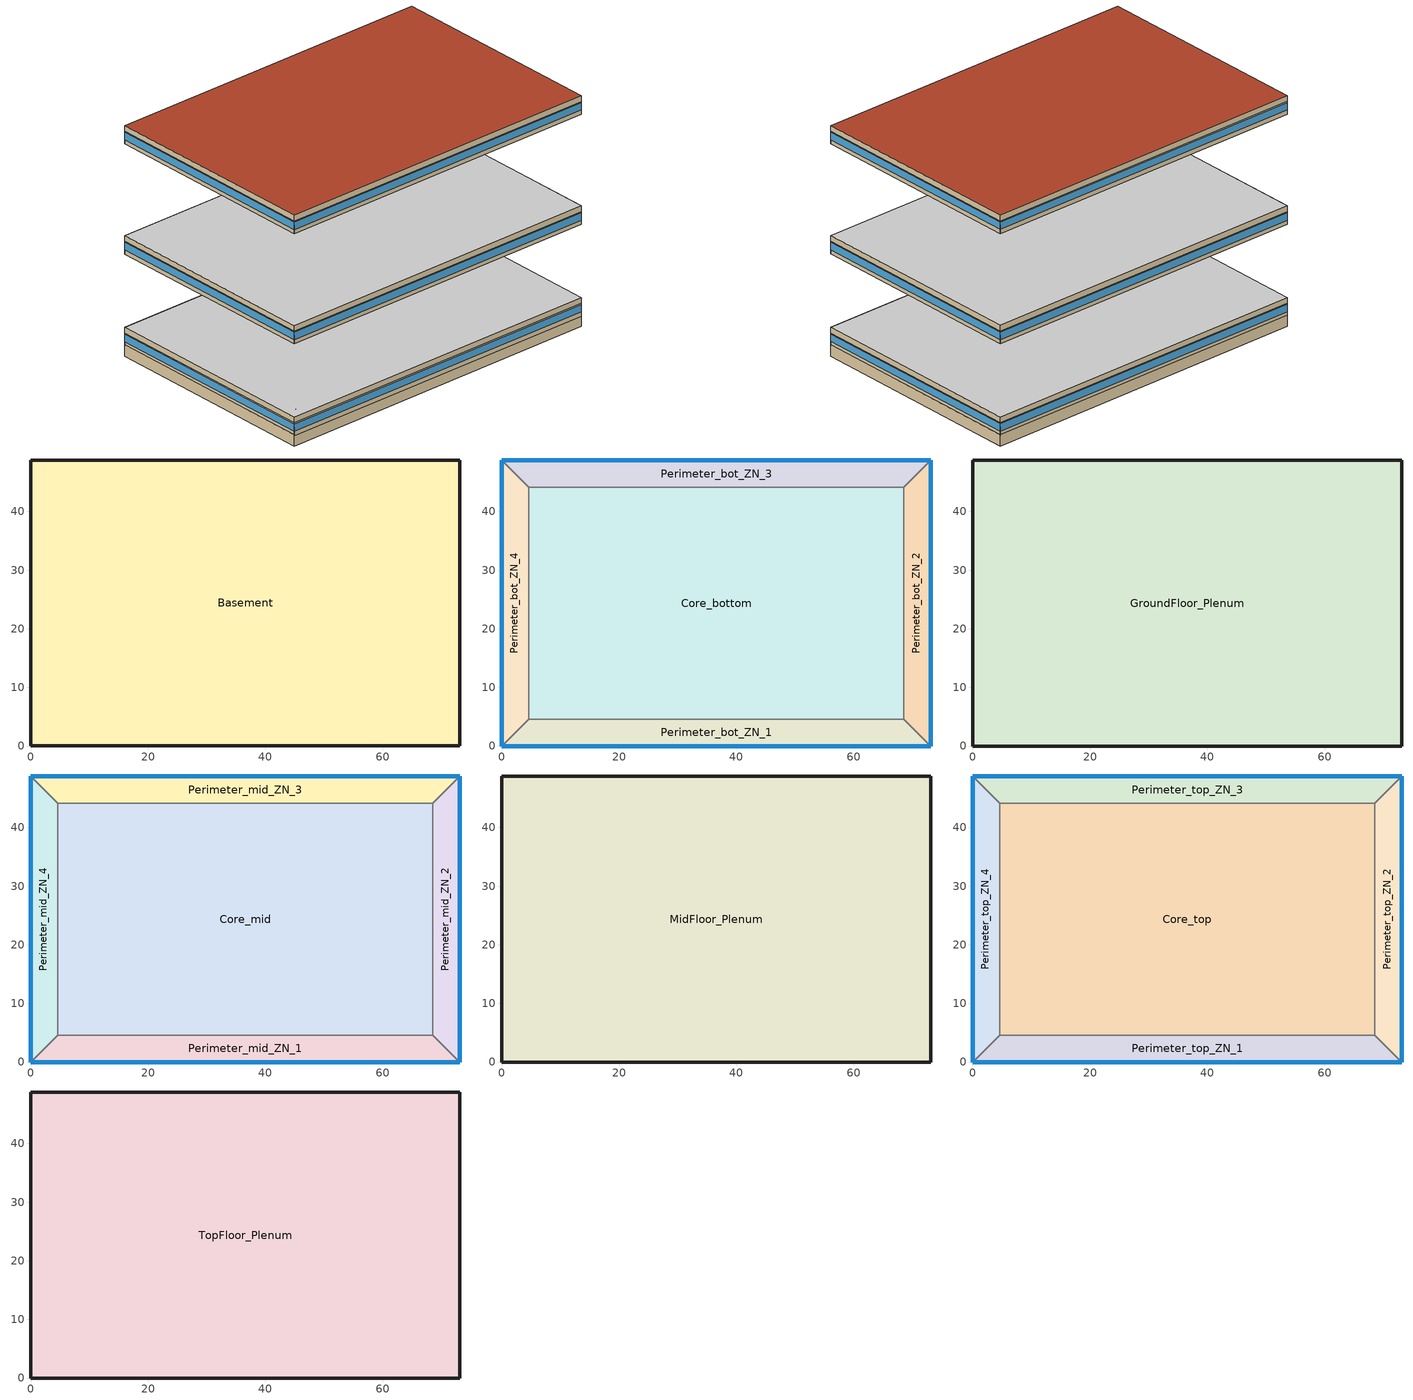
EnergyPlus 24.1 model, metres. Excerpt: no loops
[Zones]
Basement
 floor ground (ext-slab): 73.11,48.78 73.11,0.04 0,0.04 0,48.78 z-2.24
 wall ground (Underground Wall Non-res): 73.11,0.04 73.11,48.78 0,48.78 0,0.04 73.11,0.04 z-2.24:0.2
Core_bottom
 floor to Basement (INT-FLOOR-TOPSIDE): 68.53,44.16 68.53,4.57 4.57,4.57 4.57,44.16 z0
 wall to Perimeter_bot_ZN_2 (int-walls): 68.53,4.57 68.53,44.16 z0:2.74
 wall to Perimeter_bot_ZN_3 (int-walls): 68.53,44.16 4.57,44.16 z0:2.74
 wall to Perimeter_bot_ZN_1 (int-walls): 4.57,4.57 68.53,4.57 z0:2.74
 wall to Perimeter_bot_ZN_4 (int-walls): 4.57,44.16 4.57,4.57 z0:2.74
Perimeter_bot_ZN_1
 floor to Basement (INT-FLOOR-TOPSIDE): 68.53,4.57 73.11,0 0,0 4.57,4.57 z0
 wall outside (Mass Non-res Ext Wall): 0,0 73.11,0 z0:2.74
 wall to Perimeter_bot_ZN_2 (int-walls): 73.11,0 68.53,4.57 z0:2.74
 wall to Perimeter_bot_ZN_4 (int-walls): 4.57,4.57 0,0 z0:2.74
 window (Window Non-res Fixed): 0,0 73.11,0 z0.91:2.5
Perimeter_bot_ZN_2
 floor to Basement (INT-FLOOR-TOPSIDE): 68.53,44.16 73.11,48.74 73.11,0 68.53,4.57 z0
 wall outside (Mass Non-res Ext Wall): 73.11,0 73.11,48.74 z0:2.74
 wall to Perimeter_bot_ZN_3 (int-walls): 73.11,48.74 68.53,44.16 z0:2.74
 window (Window Non-res Fixed): 73.11,0 73.11,48.74 z0.91:2.5
Perimeter_bot_ZN_3
 floor to Basement (INT-FLOOR-TOPSIDE): 4.57,44.16 0,48.74 73.11,48.74 68.53,44.16 z0
 wall outside (Mass Non-res Ext Wall): 73.11,48.74 0,48.74 z0:2.74
 wall to Perimeter_bot_ZN_4 (int-walls): 0,48.74 4.57,44.16 z0:2.74
 window (Window Non-res Fixed): 73.11,48.74 0,48.74 z0.91:2.5
Perimeter_bot_ZN_4
 floor to Basement (INT-FLOOR-TOPSIDE): 4.57,4.57 0,0 0,48.74 4.57,44.16 z0
 wall outside (Mass Non-res Ext Wall): 0,48.74 0,0 z0:2.74
 window (Window Non-res Fixed): 0,48.74 0,0 z0.91:2.5
GroundFloor_Plenum
 floor to Perimeter_bot_ZN_1 (DropCeiling): 4.57,4.57 68.53,4.57 73.11,0 0,0 z2.74
 floor to Perimeter_bot_ZN_2 (DropCeiling): 73.11,48.74 73.11,0 68.53,4.57 68.53,44.16 z2.74
 floor to Perimeter_bot_ZN_3 (DropCeiling): 68.53,44.16 4.57,44.16 0,48.74 73.11,48.74 z2.74
 floor to Perimeter_bot_ZN_4 (DropCeiling): 4.57,44.16 4.57,4.57 0,0 0,48.74 z2.74
 floor to Core_bottom (DropCeiling): 68.53,4.57 4.57,4.57 4.57,44.16 68.53,44.16 z2.74
 wall outside (Mass Non-res Ext Wall): 73.11,0 73.11,48.74 0,48.74 0,0 73.11,0 z2.74:3.96
 ceiling adiabatic (INT-FLOOR-UNDERSIDE): 73.11,0 73.11,48.74 0,48.74 0,0 z3.96
Core_mid
 floor adiabatic (INT-FLOOR-TOPSIDE): 68.53,44.16 68.53,4.57 4.57,4.57 4.57,44.16 z19.82
 wall to Perimeter_mid_ZN_2 (int-walls): 68.53,4.57 68.53,44.16 z19.82:22.56
 wall to Perimeter_mid_ZN_3 (int-walls): 68.53,44.16 4.57,44.16 z19.82:22.56
 wall to Perimeter_mid_ZN_1 (int-walls): 4.57,4.57 68.53,4.57 z19.82:22.56
 wall to Perimeter_mid_ZN_4 (int-walls): 4.57,44.16 4.57,4.57 z19.82:22.56
Perimeter_mid_ZN_1
 floor adiabatic (INT-FLOOR-TOPSIDE): 68.53,4.57 73.11,0 0,0 4.57,4.57 z19.82
 wall outside (Mass Non-res Ext Wall): 0,0 73.11,0 z19.82:22.56
 wall to Perimeter_mid_ZN_2 (int-walls): 73.11,0 68.53,4.57 z19.82:22.56
 wall to Perimeter_mid_ZN_4 (int-walls): 4.57,4.57 0,0 z19.82:22.56
 window (Window Non-res Fixed): 0,0 73.11,0 z20.73:22.32
Perimeter_mid_ZN_2
 floor adiabatic (INT-FLOOR-TOPSIDE): 68.53,44.16 73.11,48.74 73.11,0 68.53,4.57 z19.82
 wall outside (Mass Non-res Ext Wall): 73.11,0 73.11,48.74 z19.82:22.56
 wall to Perimeter_mid_ZN_3 (int-walls): 73.11,48.74 68.53,44.16 z19.82:22.56
 window (Window Non-res Fixed): 73.11,0 73.11,48.74 z20.73:22.32
Perimeter_mid_ZN_3
 floor adiabatic (INT-FLOOR-TOPSIDE): 4.57,44.16 0,48.74 73.11,48.74 68.53,44.16 z19.82
 wall outside (Mass Non-res Ext Wall): 73.11,48.74 0,48.74 z19.82:22.56
 wall to Perimeter_mid_ZN_4 (int-walls): 0,48.74 4.57,44.16 z19.82:22.56
 window (Window Non-res Fixed): 73.11,48.74 0,48.74 z20.73:22.32
Perimeter_mid_ZN_4
 floor adiabatic (INT-FLOOR-TOPSIDE): 4.57,4.57 0,0 0,48.74 4.57,44.16 z19.82
 wall outside (Mass Non-res Ext Wall): 0,48.74 0,0 z19.82:22.56
 window (Window Non-res Fixed): 0,48.74 0,0 z20.73:22.32
MidFloor_Plenum
 floor to Perimeter_mid_ZN_1 (DropCeiling): 73.11,0 0,0 4.57,4.57 68.53,4.57 z22.56
 floor to Perimeter_mid_ZN_2 (DropCeiling): 73.11,0 68.53,4.57 68.53,44.16 73.11,48.74 z22.56
 floor to Perimeter_mid_ZN_3 (DropCeiling): 0,48.74 73.11,48.74 68.53,44.16 4.57,44.16 z22.56
 floor to Perimeter_mid_ZN_4 (DropCeiling): 0,0 0,48.74 4.57,44.16 4.57,4.57 z22.56
 floor to Core_mid (DropCeiling): 68.53,4.57 4.57,4.57 4.57,44.16 68.53,44.16 z22.56
 wall outside (Mass Non-res Ext Wall): 73.11,0 73.11,48.74 0,48.74 0,0 73.11,0 z22.56:23.78
 ceiling adiabatic (INT-FLOOR-UNDERSIDE): 73.11,48.74 0,48.74 0,0 73.11,0 z23.78
Core_top
 floor adiabatic (INT-FLOOR-TOPSIDE): 68.53,44.16 68.53,4.57 4.57,4.57 4.57,44.16 z43.6
 wall to Perimeter_top_ZN_2 (int-walls): 68.53,4.57 68.53,44.16 z43.6:46.34
 wall to Perimeter_top_ZN_3 (int-walls): 68.53,44.16 4.57,44.16 z43.6:46.34
 wall to Perimeter_top_ZN_1 (int-walls): 4.57,4.57 68.53,4.57 z43.6:46.34
 wall to Perimeter_top_ZN_4 (int-walls): 4.57,44.16 4.57,4.57 z43.6:46.34
Perimeter_top_ZN_1
 floor adiabatic (INT-FLOOR-TOPSIDE): 68.53,4.57 73.11,0 0,0 4.57,4.57 z43.6
 wall outside (Mass Non-res Ext Wall): 0,0 73.11,0 z43.6:46.34
 wall to Perimeter_top_ZN_2 (int-walls): 73.11,0 68.53,4.57 z43.6:46.34
 wall to Perimeter_top_ZN_4 (int-walls): 4.57,4.57 0,0 z43.6:46.34
 window (Window Non-res Fixed): 0,0 73.11,0 z44.51:46.1
Perimeter_top_ZN_2
 floor adiabatic (INT-FLOOR-TOPSIDE): 68.53,44.16 73.11,48.74 73.11,0 68.53,4.57 z43.6
 wall outside (Mass Non-res Ext Wall): 73.11,0 73.11,48.74 z43.6:46.34
 wall to Perimeter_top_ZN_3 (int-walls): 73.11,48.74 68.53,44.16 z43.6:46.34
 window (Window Non-res Fixed): 73.11,0 73.11,48.74 z44.51:46.1
Perimeter_top_ZN_3
 floor adiabatic (INT-FLOOR-TOPSIDE): 4.57,44.16 0,48.74 73.11,48.74 68.53,44.16 z43.6
 wall outside (Mass Non-res Ext Wall): 73.11,48.74 0,48.74 z43.6:46.34
 wall to Perimeter_top_ZN_4 (int-walls): 0,48.74 4.57,44.16 z43.6:46.34
 window (Window Non-res Fixed): 73.11,48.74 0,48.74 z44.51:46.1
Perimeter_top_ZN_4
 floor adiabatic (INT-FLOOR-TOPSIDE): 4.57,4.57 0,0 0,48.74 4.57,44.16 z43.6
 wall outside (Mass Non-res Ext Wall): 0,48.74 0,0 z43.6:46.34
 window (Window Non-res Fixed): 0,48.74 0,0 z44.51:46.1
TopFloor_Plenum
 floor to Perimeter_top_ZN_1 (DropCeiling): 73.11,0 0,0 4.57,4.57 68.53,4.57 z46.34
 floor to Perimeter_top_ZN_2 (DropCeiling): 73.11,0 68.53,4.57 68.53,44.16 73.11,48.74 z46.34
 floor to Perimeter_top_ZN_3 (DropCeiling): 0,48.74 73.11,48.74 68.53,44.16 4.57,44.16 z46.34
 floor to Perimeter_top_ZN_4 (DropCeiling): 0,0 0,48.74 4.57,44.16 4.57,4.57 z46.34
 floor to Core_top (DropCeiling): 4.57,44.16 68.53,44.16 68.53,4.57 4.57,4.57 z46.34
 wall outside (Mass Non-res Ext Wall): 73.11,0 73.11,48.74 0,48.74 0,0 73.11,0 z46.34:47.56
 roof outside (IEAD Non-res Roof): 73.11,0 73.11,48.74 0,48.74 0,0 z47.56
[Building]
Ref Bldg Large Office New2004_v1.3_5.0: Loads convergence tolerance value=0.04; Maximum number of warmup days=25; Minimum number of warmup days=6; North axis=0; Solar distribution=FullInteriorAndExterior; Temperature convergence tolerance value=0.2; Terrain=City
[Site:GroundTemperature:BuildingSurface]
19.527, 19.502, 19.536, 19.598, 20.002, 21.64, 22.225, 22.375, 21.449, 20.121, 19.802, 19.633
[Site:Location]
USA IL-CHICAGO-OHARE: Elevation=190; Latitude=41.77; Longitude=-87.75; Time zone=-6
[Site:WaterMainsTemperature]
Annual average outdoor air temperature=9.69; Calculation method=Correlation; Maximum difference in monthly average outdoor air temperatures=28.1
[SizingPeriod:DesignDay] Barometric pressure=99063; Day of month=21; Daylight saving time indicator=No; Humidity condition type=WetBulb; Rain indicator=No; Snow indicator=No; Solar model indicator=ASHRAEClearSky
Name | Daily dry bulb temperature range | Day type | Maximum dry bulb temperature | Month | Sky clearness | Wetbulb or dewpoint at maximum dry bulb | Wind direction | Wind speed
CHICAGO Ann Clg .4% Condns WB=>MDB | 10.7 | SummerDesignDay | 31.2 | 7 | 1 | 25.5 | 230 | 5.3
CHICAGO Ann Htg 99.6% Condns DB | 0 | WinterDesignDay | -20.6 | 1 | 0 | -20.6 | 270 | 4.9
[Construction]
DropCeiling: Std AC02
IEAD Non-res Roof: Roof Membrane, IEAD NonRes Roof Insulation, Metal Decking
INT-FLOOR-TOPSIDE: MAT-CC05 4 HW CONCRETE, CP02 CARPET PAD
INT-FLOOR-UNDERSIDE: CP02 CARPET PAD, MAT-CC05 4 HW CONCRETE
InteriorFurnishings: Std Wood 6inch
Mass Non-res Ext Wall: 1IN Stucco, 8IN Concrete HW, Mass NonRes Wall Insulation, 1/2IN Gypsum
Underground Wall Non-res: 8IN Concrete HW, UGWall NonRes Insulation
Window Non-res Fixed: NonRes Fixed Assembly Window
ext-slab: HW CONCRETE, CP02 CARPET PAD
int-walls: 1/2IN Gypsum, 1/2IN Gypsum
[Material] Thermal absorptance=0.9
Name | Conductivity | Density | Roughness | Solar absorptance | Specific heat | Thickness | Visible absorptance
1/2IN Gypsum | 0.16 | 784.9 | Smooth | 0.92 | 830 | 0.0127 | 0.92
1IN Stucco | 0.6918 | 1858 | Smooth | 0.92 | 837 | 0.0253 | 0.92
8IN CONCRETE HW | 1.311 | 2240 | Rough | 0.7 | 836.8 | 0.2032 | 0.7
HW CONCRETE; MAT-CC05 4 HW CONCRETE | 1.311 | 2240 | Rough | 0.7 | 836.8 | 0.1016 | 0.7
IEAD NonRes Roof Insulation | 0.049 | 265 | MediumRough | 0.7 | 836.8 | 0.127339 | 0.7
Mass NonRes Wall Insulation | 0.049 | 265 | MediumRough | 0.7 | 836.8 | 0.0495495 | 0.7
Metal Decking | 45.006 | 7680 | MediumSmooth | 0.7 | 418.4 | 0.0015 | 0.3
Roof Membrane | 0.16 | 1121.29 | VeryRough | 0.7 | 1460 | 0.0095 | 0.7
Std AC02 | 0.057 | 288 | MediumSmooth | 0.7 | 1339 | 0.0127 | 0.2
Std Wood 6inch | 0.12 | 540 | MediumSmooth | 0.7 | 1210 | 0.15 | 0.7
UGWall NonRes Insulation | 0.049 | 265 | MediumRough | 0.7 | 836.8 | 0.0001 | 0.7
[Material:NoMass]
CP02 CARPET PAD: Roughness=VeryRough; Solar absorptance=0.7; Thermal absorptance=0.9; Thermal resistance=0.2165; Visible absorptance=0.8
[WindowMaterial:SimpleGlazingSystem]
NonRes Fixed Assembly Window: Solar heat gain coefficient=0.39; U factor=3.23646
[AirLoopHVAC:ReturnPlenum]
Name | Zone
VAV_1 Return Plenum | GroundFloor_Plenum
VAV_2 Return Plenum | MidFloor_Plenum
VAV_3 Return Plenum | TopFloor_Plenum
[AvailabilityManager:NightCycle] Applicability schedule=ALWAYS_ON; Control type=CycleOnAny; Cycling run time=1800; Cycling run time control type=FixedRunTime; Fan schedule=HVACOperationSchd; Thermostat tolerance=1
VAV_1 Availability Manager; VAV_2 Availability Manager; VAV_3 Availability Manager; VAV_5 Availability Manager
[ElectricEquipment] Design level calculation method=Watts/Area; End use subcategory=General; Fraction latent=0; Fraction lost=0; Fraction radiant=0.5; Schedule=BLDG_EQUIP_SCH; Watts per floor area=10.76
Name | Zone or zonelist or space or spacelist
Basement_PlugMisc_Equip | Basement
Core_bottom_PlugMisc_Equip | Core_bottom
Core_mid_PlugMisc_Equip | Core_mid
Core_top_PlugMisc_Equip | Core_top
Perimeter_bot_ZN_1_PlugMisc_Equip | Perimeter_bot_ZN_1
Perimeter_bot_ZN_2_PlugMisc_Equip | Perimeter_bot_ZN_2
Perimeter_bot_ZN_3_PlugMisc_Equip | Perimeter_bot_ZN_3
Perimeter_bot_ZN_4_PlugMisc_Equip | Perimeter_bot_ZN_4
Perimeter_mid_ZN_1_PlugMisc_Equip | Perimeter_mid_ZN_1
Perimeter_mid_ZN_2_PlugMisc_Equip | Perimeter_mid_ZN_2
Perimeter_mid_ZN_3_PlugMisc_Equip | Perimeter_mid_ZN_3
Perimeter_mid_ZN_4_PlugMisc_Equip | Perimeter_mid_ZN_4
Perimeter_top_ZN_1_PlugMisc_Equip | Perimeter_top_ZN_1
Perimeter_top_ZN_2_PlugMisc_Equip | Perimeter_top_ZN_2
Perimeter_top_ZN_3_PlugMisc_Equip | Perimeter_top_ZN_3
Perimeter_top_ZN_4_PlugMisc_Equip | Perimeter_top_ZN_4
[Exterior:FuelEquipment]
Elevators: Design level=244444; End use subcategory=Elevators; Fuel use type=Electricity; Schedule=BLDG_ELEVATORS
[Exterior:Lights]
Exterior Facade Lighting: Control option=AstronomicalClock; Design level=51262; End use subcategory=Exterior Facade Lighting; Schedule=ALWAYS_ON
[InternalMass] Construction=InteriorFurnishings
Name | Zone or zonelist | Surface area
Basement Internal Mass | Basement | 7126.212
Core_bottom Internal Mass | Core_bottom | 5064.65
Core_mid Internal Mass | Core_mid | 5064.65
Core_top Internal Mass | Core_top | 5064.65
Perimeter_bot_ZN_1 Internal Mass | Perimeter_bot_ZN_1 | 626.8394
Perimeter_bot_ZN_2 Internal Mass | Perimeter_bot_ZN_2 | 403.9503
Perimeter_bot_ZN_3 Internal Mass | Perimeter_bot_ZN_3 | 626.8257
Perimeter_bot_ZN_4 Internal Mass | Perimeter_bot_ZN_4 | 403.9503
Perimeter_mid_ZN_1 Internal Mass | Perimeter_mid_ZN_1 | 626.8394
Perimeter_mid_ZN_2 Internal Mass | Perimeter_mid_ZN_2 | 403.9503
Perimeter_mid_ZN_3 Internal Mass | Perimeter_mid_ZN_3 | 626.8257
Perimeter_mid_ZN_4 Internal Mass | Perimeter_mid_ZN_4 | 403.9503
Perimeter_top_ZN_1 Internal Mass | Perimeter_top_ZN_1 | 626.8394
Perimeter_top_ZN_2 Internal Mass | Perimeter_top_ZN_2 | 403.9503
Perimeter_top_ZN_3 Internal Mass | Perimeter_top_ZN_3 | 626.8257
Perimeter_top_ZN_4 Internal Mass | Perimeter_top_ZN_4 | 403.9503
[Lights] Design level calculation method=Watts/Area; End use subcategory=General; Fraction radiant=0.7; Fraction replaceable=1; Fraction visible=0.2; Return air fraction=0; Return air fraction calculated from plenum temperature=No; Schedule=BLDG_LIGHT_SCH; Watts per floor area=10.76
Name | Zone or zonelist or space or spacelist
Basement_Lights | Basement
Core_bottom_Lights | Core_bottom
Core_mid_Lights | Core_mid
Core_top_Lights | Core_top
Perimeter_bot_ZN_1_Lights | Perimeter_bot_ZN_1
Perimeter_bot_ZN_2_Lights | Perimeter_bot_ZN_2
Perimeter_bot_ZN_3_Lights | Perimeter_bot_ZN_3
Perimeter_bot_ZN_4_Lights | Perimeter_bot_ZN_4
Perimeter_mid_ZN_1_Lights | Perimeter_mid_ZN_1
Perimeter_mid_ZN_2_Lights | Perimeter_mid_ZN_2
Perimeter_mid_ZN_3_Lights | Perimeter_mid_ZN_3
Perimeter_mid_ZN_4_Lights | Perimeter_mid_ZN_4
Perimeter_top_ZN_1_Lights | Perimeter_top_ZN_1
Perimeter_top_ZN_2_Lights | Perimeter_top_ZN_2
Perimeter_top_ZN_3_Lights | Perimeter_top_ZN_3
Perimeter_top_ZN_4_Lights | Perimeter_top_ZN_4
[People] Activity level schedule=ACTIVITY_SCH; Air velocity schedule=AIR_VELO_SCH; Clothing insulation calculation method=ClothingInsulationSchedule; Clothing insulation schedule=CLOTHING_SCH; Enable ashrae 55 comfort warnings=No; Fraction radiant=0.3; Mean radiant temperature calculation type=EnclosureAveraged; Number of people calculation method=Area/Person; Number of people schedule=BLDG_OCC_SCH; Sensible heat fraction=Autocalculate; Thermal comfort model 1 type=Fanger; Work efficiency schedule=WORK_EFF_SCH
Name | Floor area per person | Zone or zonelist or space or spacelist
Basement People | 37.16 | Basement
Core_bottom People | 18.58 | Core_bottom
Core_mid People | 18.58 | Core_mid
Core_top People | 18.58 | Core_top
Perimeter_bot_ZN_1 People | 18.58 | Perimeter_bot_ZN_1
Perimeter_bot_ZN_2 People | 18.58 | Perimeter_bot_ZN_2
Perimeter_bot_ZN_3 People | 18.58 | Perimeter_bot_ZN_3
Perimeter_bot_ZN_4 People | 18.58 | Perimeter_bot_ZN_4
Perimeter_mid_ZN_1 People | 18.58 | Perimeter_mid_ZN_1
Perimeter_mid_ZN_2 People | 18.58 | Perimeter_mid_ZN_2
Perimeter_mid_ZN_3 People | 18.58 | Perimeter_mid_ZN_3
Perimeter_mid_ZN_4 People | 18.58 | Perimeter_mid_ZN_4
Perimeter_top_ZN_1 People | 18.58 | Perimeter_top_ZN_1
Perimeter_top_ZN_2 People | 18.58 | Perimeter_top_ZN_2
Perimeter_top_ZN_3 People | 18.58 | Perimeter_top_ZN_3
Perimeter_top_ZN_4 People | 18.58 | Perimeter_top_ZN_4
[SetpointManager:Scheduled] Control variable=Temperature
Name | Schedule | Setpoint node or nodelist
Secondary Chilled Water Loop Setpoint Manager | Secondary CW Loop Temp Schedule | Secondary Chilled Water Loop Setpoint Node List
Secondary Hot Water Loop Setpoint Manager | Secondary HW Loop Temp Schedule | Secondary Hot Water Loop Setpoint Node List
[UtilityCost:Charge:Block] Category variable=EnergyCharges; Season=Annual; Source variable=totalEnergy; Tariff=PSI_LLF_LowLoadFactorService
Name | Block 1 cost per unit value or variable | Block 2 cost per unit value or variable | Block 3 cost per unit value or variable | Block 4 cost per unit value or variable | Block size 1 value or variable | Block size 2 value or variable | Block size 3 value or variable | Block size 4 value or variable | Utility cost charge block | Block size multiplier value or variable
UtilityCost:Charge:Block 1 | 0.108222 | 0.087021 | 0.07842 | 0.05832 | 300 | 700 | 1500 | remaining | AnnualEnergyCharge
UtilityCost:Charge:Block 2 | 0 | 0.051773 | 0.046965 |  | 190 | 110 | remaining |  | AnnualDemandBaseCharge | TotalDemand
[UtilityCost:Charge:Simple] Season=Annual; Tariff=PSI_LLF_LowLoadFactorService
Name | Category variable | Cost per unit value or variable | Source variable | Utility cost charge simple
UtilityCost:Charge:Simple 1 | EnergyCharges | 0.002028 | totalEnergy | FuelCostAdjustEnergyCharge
UtilityCost:Charge:Simple 2 | EnergyCharges | 0.000536 | totalEnergy | QualPollutionControlAdjustEnergyCharge
UtilityCost:Charge:Simple 3 | EnergyCharges | 0.001127 | totalEnergy | SoxNoxRiderAdjustEnergyCharge
UtilityCost:Charge:Simple 4 | EnergyCharges | -0.00037 | totalEnergy | DSMRiderAdjustEnergyCharge
UtilityCost:Charge:Simple 5 | EnergyCharges | -3.1e-05 | totalEnergy | PurchPowerTrackerAdjustEnergyCharge
UtilityCost:Charge:Simple 6 | EnergyCharges | -0.000216 | totalEnergy | MidwestISOAdjustEnergyCharge
UtilityCost:Charge:Simple 7 | EnergyCharges | 0.000833 | totalEnergy | CleanCoalRiderEnergyCharge
UtilityCost:Charge:Simple 8 | Taxes | 0.08 | SubTotal | TaxofeightPercent
[UtilityCost:Qualify]
UtilityCost:Qualify 1: Number of months=12; Qualify type=Minimum; Season=Annual; Tariff=PSI_LLF_LowLoadFactorService; Threshold test=Count; Threshold value or variable=75; Utility cost qualify=MinDemand75kw; Variable=TotalDemand
[UtilityCost:Tariff]
PSI_LLF_LowLoadFactorService: Conversion factor choice=kWh; Demand window length=HalfHour; Group=Comm Elect; Monthly charge or variable=15; Output meter=Electricity:Facility
[Zone] Floor area=Autocalculate; Multiplier=1; Type=1
Name | Part of total floor area
Basement; Core_bottom; Core_mid; Core_top; Perimeter_bot_ZN_1; Perimeter_bot_ZN_2; Perimeter_bot_ZN_3; Perimeter_bot_ZN_4; Perimeter_mid_ZN_1; Perimeter_mid_ZN_2; Perimeter_mid_ZN_3; Perimeter_mid_ZN_4; Perimeter_top_ZN_1; Perimeter_top_ZN_2; Perimeter_top_ZN_3; Perimeter_top_ZN_4 | Yes
GroundFloor_Plenum; MidFloor_Plenum; TopFloor_Plenum | No
[ZoneInfiltration:DesignFlowRate] Constant term coefficient=1; Design flow rate calculation method=Flow/ExteriorArea; Flow rate per exterior surface area=0.000302; Schedule=INFIL_QUARTER_ON_SCH; Temperature term coefficient=0; Velocity squared term coefficient=0; Velocity term coefficient=0
Name | Zone or zonelist or space or spacelist
GroundFloor_Plenum_Infiltration | GroundFloor_Plenum
MidFloor_Plenum_Infiltration | MidFloor_Plenum
Perimeter_bot_ZN_1_Infiltration | Perimeter_bot_ZN_1
Perimeter_bot_ZN_2_Infiltration | Perimeter_bot_ZN_2
Perimeter_bot_ZN_3_Infiltration | Perimeter_bot_ZN_3
Perimeter_bot_ZN_4_Infiltration | Perimeter_bot_ZN_4
Perimeter_mid_ZN_1_Infiltration | Perimeter_mid_ZN_1
Perimeter_mid_ZN_2_Infiltration | Perimeter_mid_ZN_2
Perimeter_mid_ZN_3_Infiltration | Perimeter_mid_ZN_3
Perimeter_mid_ZN_4_Infiltration | Perimeter_mid_ZN_4
Perimeter_top_ZN_1_Infiltration | Perimeter_top_ZN_1
Perimeter_top_ZN_2_Infiltration | Perimeter_top_ZN_2
Perimeter_top_ZN_3_Infiltration | Perimeter_top_ZN_3
Perimeter_top_ZN_4_Infiltration | Perimeter_top_ZN_4
TopFloor_Plenum_Infiltration | TopFloor_Plenum
[Schedule:Compact]
ACTIVITY_SCH: Through: 12/31, For: AllDays, Until: 24:00, 120
AIR_VELO_SCH: Through: 12/31, For: AllDays, Until: 24:00, 0.2
ALWAYS_ON: Through: 12/31, For: AllDays, Until: 24:00, 1
BLDG_ELEVATORS: Through: 12/31, For: AllDays, Until: 04:00, 0.05, Until: 05:00, 0.1, Until: 06:00, 0.2, Until: 07:00, 0.4, Until: 09:00, 0.5, Until: 10:00, 0.35, Until: 16:00, 0.15, Until: 17:00, 0.35, Until: 19:00, 0.5, Until: 21:00, 0.4, Until: 22:00, 0.3, Until: 23:00, 0.2, Until: 24:00, 0.1
BLDG_EQUIP_SCH: Through: 12/31, For: Weekdays, Until: 08:00, 0.4, Until: 12:00, 0.9, Until: 13:00, 0.8, Until: 17:00, 0.9, Until: 18:00, 0.8, Until: 20:00, 0.6, Until: 22:00, 0.5, Until: 24:00, 0.4, For: Saturday, Until: 06:00, 0.3, Until: 08:00, 0.4, Until: 14:00, 0.5, Until: 17:00, 0.35, Until: 24:00, 0.3, For: SummerDesignDay, Until: 24:00, 1, For: WinterDesignDay, Until: 24:00, 0, For: AllOtherDays, Until: 24:00, 0.3
BLDG_LIGHT_SCH: Through: 12/31, For: Weekdays, Until: 05:00, 0.05, Until: 07:00, 0.1, Until: 08:00, 0.3, Until: 17:00, 0.9, Until: 18:00, 0.7, Until: 20:00, 0.5, Until: 22:00, 0.3, Until: 23:00, 0.1, Until: 24:00, 0.05, For: Saturday, Until: 06:00, 0.05, Until: 08:00, 0.1, Until: 14:00, 0.5, Until: 17:00, 0.15, Until: 24:00, 0.05, For: SummerDesignDay, Until: 24:00, 1, For: WinterDesignDay, Until: 24:00, 0, For: AllOtherDays, Until: 24:00, 0.05
BLDG_OCC_SCH: Through: 12/31, For: SummerDesignDay, Until: 06:00, 0, Until: 22:00, 1, Until: 24:00, 0.05, For: Weekdays, Until: 06:00, 0, Until: 07:00, 0.1, Until: 08:00, 0.2, Until: 12:00, 0.95, Until: 13:00, 0.5, Until: 17:00, 0.95, Until: 18:00, 0.7, Until: 20:00, 0.4, Until: 22:00, 0.1, Until: 24:00, 0.05, For: Saturday, Until: 06:00, 0, Until: 08:00, 0.1, Until: 14:00, 0.5, Until: 17:00, 0.1, Until: 24:00, 0, For: AllOtherDays, Until: 24:00, 0
CLOTHING_SCH: Through: 04/30, For: AllDays, Until: 24:00, 1, Through: 09/30, For: AllDays, Until: 24:00, 0.5, Through: 12/31, For: AllDays, Until: 24:00, 1
HVACOperationSchd: Through: 12/31, For: Weekdays SummerDesignDay, Until: 06:00, 0, Until: 22:00, 1, Until: 24:00, 0, For: Saturday WinterDesignDay, Until: 06:00, 0, Until: 18:00, 1, Until: 24:00, 0, For: AllOtherDays, Until: 24:00, 0
INFIL_QUARTER_ON_SCH: Through: 12/31, For: Weekdays SummerDesignDay, Until: 06:00, 1, Until: 22:00, 0.25, Until: 24:00, 1, For: Saturday WinterDesignDay, Until: 06:00, 1, Until: 18:00, 0.25, Until: 24:00, 1, For: Sunday Holidays AllOtherDays, Until: 24:00, 1
Secondary CW Loop Temp Schedule: Through: 12/31, For: Alldays, Until: 24:00, 13.7
Secondary HW Loop Temp Schedule: Through: 12/31, For: Alldays, Until: 24:00, 45
WORK_EFF_SCH: Through: 12/31, For: AllDays, Until: 24:00, 0
